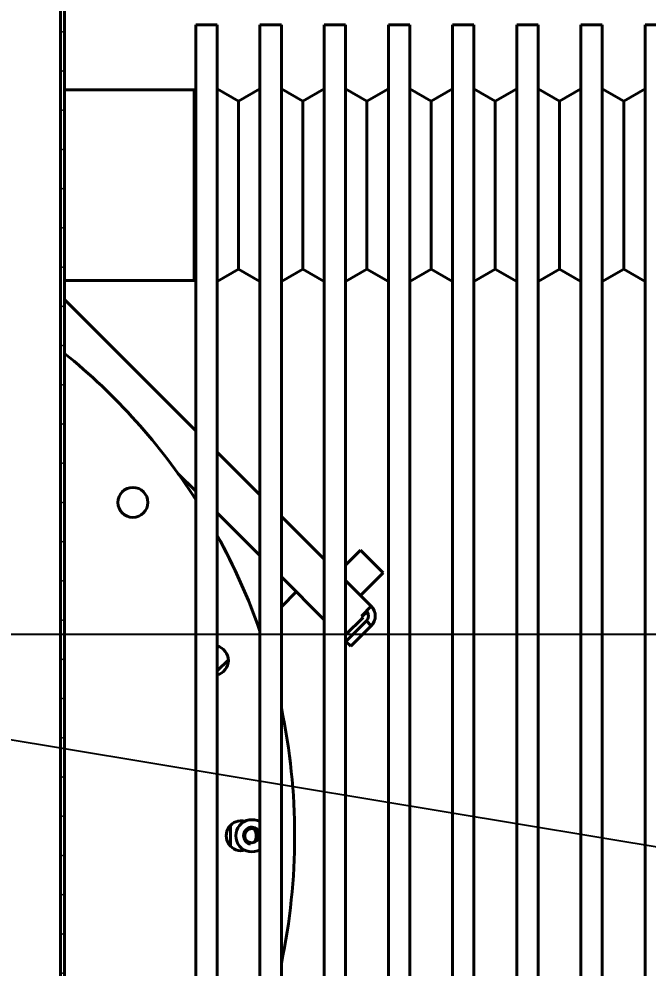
# Model space of a CAD drawing. Header units: millimetres. Extents: x 0 to 5945, y 0 to 4205.
# Drawn here: x 4567.4 to 4861.4, y 2706.2 to 3149.7 of the extents above; entities that cross this region are included whole.
import ezdxf

# ---------------------------------------------------------------- set-up
doc = ezdxf.new("R2010")
doc.units = ezdxf.units.MM
doc.header["$LTSCALE"] = 5
for name, color, linetype, lineweight in [('가시적인 것(ISO)', 3, 'Continuous', 40), ('가시적인 좁은 것(ISO)', 3, 'Continuous', 35), ('기호(ISO)', 5, 'Continuous', 25), ('해치(ISO)', 7, 'Continuous', 18)]:
    doc.layers.add(name, color=color, linetype=linetype, lineweight=lineweight)
doc.styles.add('부품번호텍스트_PSTEK_POSCO', font='isocp.shx')

# ---------------------------------------------------------------- blocks, each defined once
blk = doc.blocks.new('품번기호11')
at = {"layer": '기호(ISO)', "color": 7}
for p, q in [((895.606, 565.823), (893.567, 565.756)), ((895.54, 565.428), (893.567, 565.756)), ((893.567, 565.756), (895.475, 565.034)), ((895.475, 565.034), (895.606, 565.823)), ((895.54, 565.428), (981.228, 551.224))]:
    blk.add_line(p, q, dxfattribs=at)
at = {"layer": '기호(ISO)', "color": 7, "flags": 128}
blk.add_lwpolyline([(895.606, 565.823), (893.567, 565.756)], dxfattribs=at)
at = {"layer": '기호(ISO)'}
blk.add_circle((988.621, 549.999), 7.5, dxfattribs=at)
at = {"layer": '기호(ISO)', "color": 7}
blk.add_solid([(895.606, 565.823), (893.567, 565.756), (895.475, 565.034), (895.606, 565.823)], dxfattribs=at)
at = {"layer": '기호(ISO)', "color": 7, "insert": (988.621, 550.023), "char_height": 5, "attachment_point": 5, "style": '부품번호텍스트_PSTEK_POSCO'}
blk.add_mtext('9', dxfattribs=at)
blk = doc.blocks.new('품번기호12')
at = {"layer": '기호(ISO)', "color": 7}
for p, q in [((907.865, 572.838), (905.865, 572.438)), ((907.865, 572.438), (905.865, 572.438)), ((905.865, 572.438), (907.865, 572.038)), ((907.865, 572.038), (907.865, 572.838)), ((907.865, 572.438), (981.121, 572.438))]:
    blk.add_line(p, q, dxfattribs=at)
at = {"layer": '기호(ISO)', "color": 7, "flags": 128}
blk.add_lwpolyline([(907.865, 572.838), (905.865, 572.438)], dxfattribs=at)
at = {"layer": '기호(ISO)'}
blk.add_circle((988.621, 572.438), 7.5, dxfattribs=at)
at = {"layer": '기호(ISO)', "color": 7}
blk.add_solid([(907.865, 572.838), (905.865, 572.438), (907.865, 572.038), (907.865, 572.838)], dxfattribs=at)
at = {"layer": '기호(ISO)', "color": 7, "insert": (988.621, 572.462), "char_height": 5, "attachment_point": 5, "style": '부품번호텍스트_PSTEK_POSCO'}
blk.add_mtext('10', dxfattribs=at)

msp = doc.modelspace()

# ---------------------------------------------------------------- hatches: boundary and pattern name
at = {"layer": '해치(ISO)'}
h = msp.add_hatch(dxfattribs=at)
h.set_pattern_fill('ANSI31', color=256, scale=127, angle=105.000246, style=0)
h.set_pattern_definition([(150.00025, (0, 0), (-7.93744, -13.748187), [])])
h.paths.add_polyline_path([(4223.7258, 3246.0699), (4223.7258, 2566.0699), (4228.7258, 2566.0699), (4583.7258, 2566.0699), (4588.7258, 2566.0699), (4588.7258, 3246.0699)])
h.paths.add_polyline_path([(4576.7258, 2609.2222), (4586.7258, 2609.2222), (4586.7258, 2568.0699), (4225.7258, 2568.0699), (4225.7258, 3244.0699), (4586.7258, 3244.0699), (4586.7258, 2622.9176), (4576.7258, 2622.9176), (4576.7258, 2617.3685), (4586.7258, 2617.3685), (4586.7258, 2614.7712), (4576.7258, 2614.7712)], flags=0)

# ---------------------------------------------------------------- linework, layer by layer
at = {"layer": '가시적인 것(ISO)'}
for p, q in [((4586.7258, 3244.0699), (4586.7258, 2622.9176)), ((4588.7258, 2566.0699), (4588.7258, 3246.0699)), ((4650.0258, 3147.0699), (4650.0258, 3141.0391)), ((4660.0258, 3147.0699), (4650.0258, 3147.0699)), ((4660.0258, 3141.0391), (4660.0258, 3147.0699)), ((4680.0258, 3147.0699), (4680.0258, 3141.0391)), ((4690.0258, 3147.0699), (4680.0258, 3147.0699)), ((4690.0258, 3141.0391), (4690.0258, 3147.0699)), ((4710.0258, 3147.0699), (4710.0258, 3141.0391)), ((4720.0258, 3147.0699), (4710.0258, 3147.0699)), ((4720.0258, 3141.0391), (4720.0258, 3147.0699)), ((4740.0258, 3147.0699), (4740.0258, 3141.0391)), ((4750.0258, 3147.0699), (4740.0258, 3147.0699)), ((4750.0258, 3141.0391), (4750.0258, 3147.0699)), ((4770.0258, 3147.0699), (4770.0258, 3141.0391)), ((4780.0258, 3147.0699), (4770.0258, 3147.0699)), ((4780.0258, 3141.0391), (4780.0258, 3147.0699)), ((4800.0258, 3147.0699), (4800.0258, 3141.0391)), ((4810.0258, 3147.0699), (4800.0258, 3147.0699)), ((4810.0258, 3141.0391), (4810.0258, 3147.0699)), ((4830.0258, 3147.0699), (4830.0258, 3141.0391)), ((4840.0258, 3147.0699), (4830.0258, 3147.0699)), ((4840.0258, 3141.0391), (4840.0258, 3147.0699)), ((4860.0258, 3147.0699), (4860.0258, 3141.0391)), ((4870.0258, 3147.0699), (4860.0258, 3147.0699)), ((4650.0258, 3104.8792), (4650.0258, 3141.0391)), ((4660.0258, 3141.0391), (4660.0258, 3104.8792)), ((4680.0258, 3104.8792), (4680.0258, 3141.0391)), ((4690.0258, 3141.0391), (4690.0258, 3104.8792)), ((4710.0258, 3104.8792), (4710.0258, 3141.0391)), ((4720.0258, 3141.0391), (4720.0258, 3104.8792)), ((4740.0258, 3104.8792), (4740.0258, 3141.0391)), ((4750.0258, 3141.0391), (4750.0258, 3104.8792)), ((4770.0258, 3104.8792), (4770.0258, 3141.0391)), ((4780.0258, 3141.0391), (4780.0258, 3104.8792)), ((4800.0258, 3104.8792), (4800.0258, 3141.0391)), ((4810.0258, 3141.0391), (4810.0258, 3104.8792)), ((4830.0258, 3104.8792), (4830.0258, 3141.0391)), ((4840.0258, 3141.0391), (4840.0258, 3104.8792)), ((4860.0258, 3104.8792), (4860.0258, 3141.0391)), ((4649.2464, 3116.6199), (4588.7258, 3116.6199)), ((4649.2464, 3116.6199), (4650.0258, 3117.0699)), ((4649.2464, 3027.5199), (4649.2464, 3116.6199)), ((4670.0258, 3111.2964), (4660.0258, 3117.0699)), ((4670.0258, 3111.2964), (4680.0258, 3117.0699)), ((4700.0258, 3111.2964), (4690.0258, 3117.0699)), ((4700.0258, 3111.2964), (4710.0258, 3117.0699)), ((4730.0258, 3111.2964), (4720.0258, 3117.0699)), ((4730.0258, 3111.2964), (4740.0258, 3117.0699)), ((4760.0258, 3111.2964), (4750.0258, 3117.0699)), ((4760.0258, 3111.2964), (4770.0258, 3117.0699)), ((4790.0258, 3111.2964), (4780.0258, 3117.0699)), ((4790.0258, 3111.2964), (4800.0258, 3117.0699)), ((4820.0258, 3111.2964), (4810.0258, 3117.0699)), ((4820.0258, 3111.2964), (4830.0258, 3117.0699)), ((4850.0258, 3111.2964), (4840.0258, 3117.0699)), ((4850.0258, 3111.2964), (4860.0258, 3117.0699)), ((4670.0258, 3032.8434), (4670.0258, 3111.2964)), ((4700.0258, 3032.8434), (4700.0258, 3111.2964)), ((4730.0258, 3032.8434), (4730.0258, 3111.2964)), ((4760.0258, 3032.8434), (4760.0258, 3111.2964)), ((4790.0258, 3032.8434), (4790.0258, 3111.2964)), ((4820.0258, 3032.8434), (4820.0258, 3111.2964)), ((4850.0258, 3032.8434), (4850.0258, 3111.2964)), ((4650.0258, 3104.8792), (4650.0258, 3081.3869)), ((4660.0258, 3081.3869), (4660.0258, 3104.8792)), ((4680.0258, 3104.8792), (4680.0258, 3081.3869)), ((4690.0258, 3081.3869), (4690.0258, 3104.8792)), ((4710.0258, 3104.8792), (4710.0258, 3081.3869)), ((4720.0258, 3081.3869), (4720.0258, 3104.8792)), ((4740.0258, 3104.8792), (4740.0258, 3081.3869)), ((4750.0258, 3081.3869), (4750.0258, 3104.8792)), ((4770.0258, 3104.8792), (4770.0258, 3081.3869)), ((4780.0258, 3081.3869), (4780.0258, 3104.8792)), ((4800.0258, 3104.8792), (4800.0258, 3081.3869)), ((4810.0258, 3081.3869), (4810.0258, 3104.8792)), ((4830.0258, 3104.8792), (4830.0258, 3081.3869)), ((4840.0258, 3081.3869), (4840.0258, 3104.8792)), ((4860.0258, 3104.8792), (4860.0258, 3081.3869)), ((4650.0258, 2547.0925), (4650.0258, 3081.3869)), ((4660.0258, 3081.3869), (4660.0258, 2547.0925)), ((4680.0258, 2547.0925), (4680.0258, 3081.3869)), ((4690.0258, 3081.3869), (4690.0258, 2547.0925)), ((4710.0258, 2547.0925), (4710.0258, 3081.3869)), ((4720.0258, 3081.3869), (4720.0258, 2547.0925)), ((4740.0258, 2547.0925), (4740.0258, 3081.3869)), ((4750.0258, 3081.3869), (4750.0258, 2547.0925)), ((4770.0258, 2547.0925), (4770.0258, 3081.3869)), ((4780.0258, 3081.3869), (4780.0258, 2547.0925)), ((4800.0258, 2547.0925), (4800.0258, 3081.3869)), ((4810.0258, 3081.3869), (4810.0258, 2547.0925)), ((4830.0258, 2547.0925), (4830.0258, 3081.3869)), ((4840.0258, 3081.3869), (4840.0258, 2547.0925)), ((4860.0258, 2547.0925), (4860.0258, 3081.3869)), ((4670.0258, 3032.8434), (4660.0258, 3027.0699)), ((4670.0258, 3032.8434), (4680.0258, 3027.0699)), ((4700.0258, 3032.8434), (4690.0258, 3027.0699)), ((4700.0258, 3032.8434), (4710.0258, 3027.0699)), ((4730.0258, 3032.8434), (4720.0258, 3027.0699)), ((4730.0258, 3032.8434), (4740.0258, 3027.0699)), ((4760.0258, 3032.8434), (4750.0258, 3027.0699)), ((4760.0258, 3032.8434), (4770.0258, 3027.0699)), ((4790.0258, 3032.8434), (4780.0258, 3027.0699)), ((4790.0258, 3032.8434), (4800.0258, 3027.0699)), ((4820.0258, 3032.8434), (4810.0258, 3027.0699)), ((4820.0258, 3032.8434), (4830.0258, 3027.0699)), ((4850.0258, 3032.8434), (4840.0258, 3027.0699)), ((4850.0258, 3032.8434), (4860.0258, 3027.0699)), ((4649.2464, 3027.5199), (4588.7258, 3027.5199)), ((4649.2464, 3027.5199), (4650.0258, 3027.0699)), ((4588.7258, 3018.6021), (4650.0258, 2957.3021)), ((4660.0258, 2947.3021), (4680.0258, 2927.3021)), ((4650.0258, 2929.0178), (4641.6872, 2937.3564)), ((4680.0258, 2899.0178), (4660.0258, 2919.0178)), ((4690.0258, 2917.3021), (4710.0258, 2897.3021)), ((4720.0258, 2894.4866), (4727.0402, 2901.5009)), ((4737.6468, 2890.8943), (4727.0402, 2901.5009)), ((4710.0258, 2869.0178), (4690.0258, 2889.0178)), ((4720.0258, 2887.3021), (4732.0606, 2875.2673)), ((4727.0402, 2880.2877), (4737.6468, 2890.8943)), ((4696.9881, 2882.0555), (4690.0258, 2875.0932)), ((4727.5351, 2870.7418), (4732.0606, 2875.2673)), ((4728.1979, 2870.079), (4720.0258, 2861.907)), ((4727.5351, 2870.7418), (4728.1979, 2870.079)), ((4727.6766, 2870.8832), (4727.9594, 2870.6004)), ((4727.6766, 2870.8832), (4727.9594, 2870.6004)), ((4727.9594, 2870.6004), (4727.818, 2870.4589)), ((4727.9594, 2870.6004), (4730.0807, 2872.7217)), ((4729.7979, 2873.0045), (4730.0807, 2872.7217)), ((4680.0258, 2865.0932), (4679.6479, 2864.7153)), ((4729.7979, 2868.479), (4720.1812, 2858.8624)), ((4722.444, 2856.5996), (4732.0606, 2866.2163)), ((4729.7979, 2868.479), (4732.0606, 2866.2163)), ((4720.1812, 2858.8624), (4722.444, 2856.5996)), ((4665.2468, 2850.3142), (4660.0258, 2845.0932)), ((4666.2258, 2763.1709), (4666.2258, 2772.9689))]:
    msp.add_line(p, q, dxfattribs=at)
for centre, radius in [((4620.6153, 2923.833), 7), ((4676.2258, 2768.0699), 3.3235)]:
    msp.add_circle(centre, radius, dxfattribs=at)
for centre, radius, start, end in [((4406.2258, 2768.0699), 290, 32.786983, 51.000741), ((4406.2258, 2768.0699), 290, 19.241498, 28.934613), ((4727.5351, 2870.7418), 6.4, 315, 45), ((4727.5351, 2870.7418), 3.2, 315, 37.819244), ((4658.2558, 2849.9594), 7, 284.646844, 75.353156), ((4406.2258, 2768.0699), 290, 348.131078, 11.868922), ((4671.2258, 2768.0699), 7, 75.311048, 284.688952), ((4676.2258, 2768.0699), 7.5, 59.557948, 300.442052), ((4671.2258, 2768.0699), 7, 334.072474, 25.927526)]:
    msp.add_arc(centre, radius, start, end, dxfattribs=at)
at = {"layer": '가시적인 좁은 것(ISO)'}
msp.add_arc((4676.2258, 2768.0699), 4, 18.194872, 260, dxfattribs=at)

# ---------------------------------------------------------------- block references
at = {"layer": '기호(ISO)', "xscale": 5, "yscale": 5, "zscale": 5}
for name in ['품번기호12', '품번기호11']:
    msp.add_blockref(name, (0, 0), dxfattribs=at)

doc.saveas('drawing.dxf')
